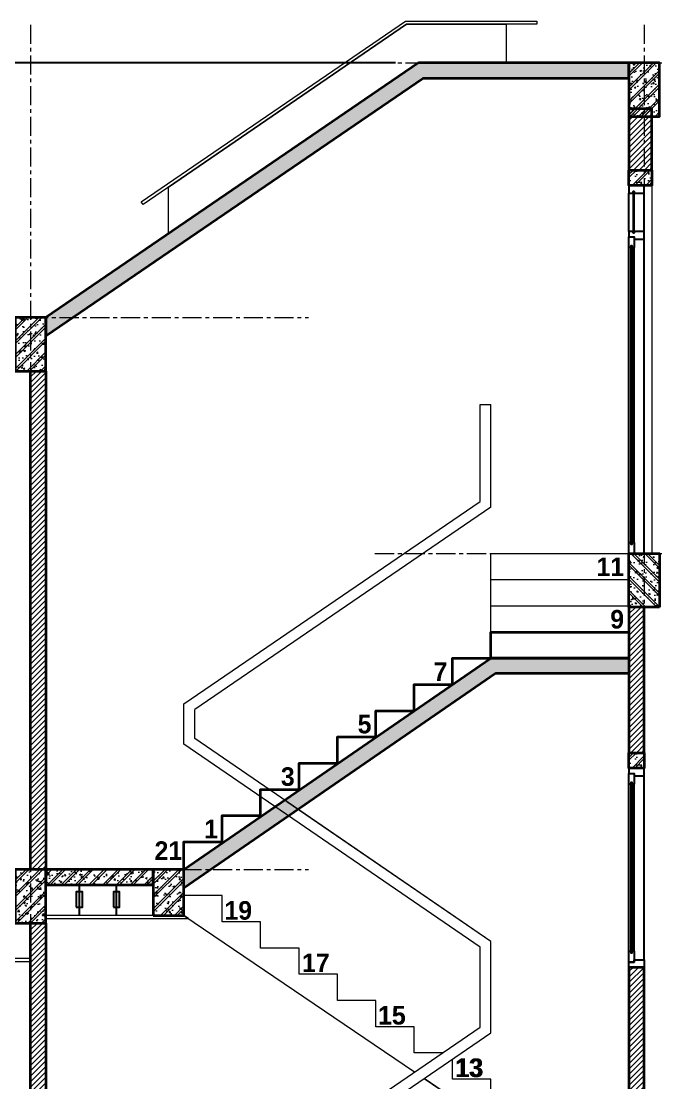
# Model space of a CAD drawing. Header units: inches. Extents: x 236662 to 497023, y -248575 to 81795.
# Drawn here: x 297358 to 301493, y -119251 to -112328 of the extents above; entities that cross this region are included whole.
import ezdxf

# ---------------------------------------------------------------- set-up
doc = ezdxf.new("R2010")
doc.units = ezdxf.units.IN
doc.header["$LTSCALE"] = 10
doc.header["$MEASUREMENT"] = 0
doc.linetypes.add('CENTER', pattern=[2, 1.25, -0.25, 0.25, -0.25])
for name, color, linetype, lineweight in [('02. HP_BE TONG', 1, 'Continuous', 35), ('03. HP_TUONG', 2, 'Continuous', 35), ('05. HP_TRUC', 251, 'CENTER', 5), ('06. HP_THAY 1', 134, 'Continuous', 15), ('06. HP_THAY 2', 147, 'Continuous', 13), ('09_HP_HATCH', 8, 'Continuous', 5), ('GHICHU', 7, 'Continuous', 9)]:
    doc.layers.add(name, color=color, linetype=linetype, lineweight=lineweight)
for name, color, linetype in [('04. HP_CUA', 153, 'Continuous'), ('07. HP_KY HIEU', 43, 'Continuous'), ('08. HP_DIM', 118, 'Continuous')]:
    doc.layers.add(name, color=color, linetype=linetype)
doc.styles.add('AVO', font='VNI-Avo-Bold.TTF')
doc.styles.add('text2', font='VHELVCN.TTF')
doc.dimstyles.new('AL-100', dxfattribs={"dimtxt": 220, "dimasz": 150, "dimexe": 150, "dimexo": 150, "dimgap": 80, "dimtad": 1, "dimdec": 0, "dimzin": 9, "dimtxsty": 'text2', "dimblk": 'ARCHTICK', "dimcen": 1, "dimdle": 150, "dimclrd": 256, "dimclre": 256, "dimclrt": 7, "dimadec": 0, "dimazin": 0, "dimtfac": 1, "dimtdec": 0, "dimtix": 1, "dimtmove": 2, "dimatfit": 3, "dimldrblk": 'ARCHTICK', "dimfxl": 1, "dimtolj": 1, "dimtzin": 0, "dimlwd": -1, "dimlwe": -1, "dimarcsym": 0})

# ---------------------------------------------------------------- blocks, each defined once
blk = doc.blocks.new('ÁDASDƯEQWEQ')
at = {"layer": '05. HP_TRUC', "ltscale": 10}
for p, q in [((5500, 18639.6), (5500, 0)), ((9500, 18639.6), (9500, 0))]:
    blk.add_line(p, q, dxfattribs=at)
blk = doc.blocks.new('_ArchTick')
at = {"color": 0, "linetype": 'ByBlock', "const_width": 0.15}
blk.add_lwpolyline([(-0.5, -0.5), (0.5, 0.5)], dxfattribs=at)
blk = doc.blocks.new('*D223')
at = {"layer": '08. HP_DIM', "transparency": 16777216}
for p, q in [((289733.9, -114409.3), (289733.9, -112448.3)), ((299796.8, -112598.3), (289583.9, -112598.3)), ((291718.5, -114259.3), (289583.9, -114259.3))]:
    blk.add_line(p, q, dxfattribs=at)
at = {"layer": 'Defpoints', "color": 0, "transparency": 16777216}
for p in [(289733.9, -112598.3), (299946.8, -112598.3, 4), (291868.5, -114259.3, 4)]:
    blk.add_point(p, dxfattribs=at)
at = {"layer": '08. HP_DIM', "transparency": 16777216, "xscale": 150, "yscale": 150, "zscale": 150}
for p, rotation in [((289733.9, -112598.3), 90), ((289733.9, -114259.3), 270)]:
    blk.add_blockref('_ArchTick', p, dxfattribs=dict(at, rotation=rotation))
at = {"layer": '08. HP_DIM', "color": 7, "transparency": 16777216, "insert": (289541.5, -113428.8), "char_height": 220, "attachment_point": 5, "rotation": 90, "style": 'text2'}
blk.add_mtext('\\A1;1661', dxfattribs=at)
blk = doc.blocks.new('ÁDASDASDWD')
at = {"layer": '09_HP_HATCH'}
h = blk.add_hatch(dxfattribs=at)
h.set_pattern_fill('CHAU-01', color=256, scale=15, pattern_type=2)
h.set_pattern_definition([(50, (-55376.965, -37444.2), (107.58903, -9.41282), [11.25, -123.75]), (355, (-55376.97, -37444.2), (-20.8127, 112.82882), [9, -99]), (100.4514, (-55368, -37444.99), (86.7764, 103.41593), [9.56103, -105.17132]), (46.1842, (-55376.97, -37414.2), (160.08616, -24.82785), [16.875, -185.625]), (96.6356, (-55363.62, -37416.27), (140.1994, 146.11768), [14.34154, -157.75695]), (351.1842, (-55376.97, -37414.2), (140.1993, 146.1178), [13.5, -148.5]), (21, (-55361.965, -37421.7), (89.53606, -60.39283), [11.25, -123.75]), (326, (-55361.97, -37421.7), (36.4973, 108.7725), [9, -99]), (71.4514, (-55354.5, -37426.73), (126.0334, 48.37957), [9.56103, -105.17132]), (37.5, (-55376.965, -37444.2), (1.823978, 49.934078), [0, -97.8, 0, -100.5, 0, -99.375]), (7.5, (-55376.965, -37444.2), (39.46043, 59.161757), [0, -57.3, 0, -95.55, 0, -37.875]), (327.5, (-55410.415, -37444.2), (80.073365, -3.38323), [0, -37.5, 0, -117, 0, -155.25]), (317.5, (-55425.415, -37444.2), (87.477925, 15.01575), [0, -48.75, 0, -77.7, 0, -110.25]), (45, (-55376.965, -37444.2), (-45.07806, 45.07806), []), (45, (-55376.965, -37425.827), (-45.07806, 45.07806), [])])
h.paths.add_polyline_path([(-100, -350), (100, -350), (100, 0), (-100, 0)])
at = {"layer": '02. HP_BE TONG'}
blk.add_lwpolyline([(-100, -350), (100, -350), (100, 0), (-100, 0)], close=True, dxfattribs=at)
blk = doc.blocks.new('*U162')
for p, q in [((0, 2100), (0, 2350)), ((100, 2100), (100, 2350)), ((0, 0), (0, 2050)), ((65, 70), (65, 1995)), ((100, 70), (100, 1995))]:
    blk.add_line(p, q)
for points in [[(100, 2400), (100, 2350), (73, 2350), (73, 2360), (65, 2360), (65, 2350), (0, 2350), (0, 2400)], [(65, 2100), (65, 2090), (73, 2090), (73, 2100), (100, 2100), (100, 2065), (65, 2065), (65, 2050), (0, 2050), (0, 2100)], [(65, 2065), (65, 1995), (78.5, 1995), (78.5, 2005), (86.5, 2005), (86.5, 1995), (100, 1995), (100, 2065)], [(78.5, 60), (78.5, 70), (65, 70), (65, 0), (100, 0), (100, 70), (86.5, 70), (86.5, 60)]]:
    blk.add_lwpolyline(points, close=True)
at = {"color": 8}
for points in [[(73, 2090), (65, 2090), (65, 2360), (73, 2360)], [(86.5, 60), (78.5, 60), (78.5, 2005), (86.5, 2005)]]:
    blk.add_lwpolyline(points, close=True, dxfattribs=at)
blk = doc.blocks.new('*U333')
for p, q in [((0, 50), (0, 1250)), ((65, 105), (65, 1195)), ((100, 105), (100, 1195))]:
    blk.add_line(p, q)
for points in [[(65, 1250), (0, 1250), (0, 1300), (100, 1300), (100, 1265), (65, 1265)], [(65, 1265), (65, 1195), (78.5, 1195), (78.5, 1205), (86.5, 1205), (86.5, 1195), (100, 1195), (100, 1265)], [(78.5, 95), (78.5, 105), (65, 105), (65, 35), (100, 35), (100, 105), (86.5, 105), (86.5, 95)], [(65, 50), (0, 50), (0, 0), (100, 0), (100, 35), (65, 35)]]:
    blk.add_lwpolyline(points, close=True)
at = {"color": 8}
blk.add_lwpolyline([(86.5, 95), (78.5, 95), (78.5, 1205), (86.5, 1205)], close=True, dxfattribs=at)
blk = doc.blocks.new('MATCAT 1-1')
at = {"layer": '09_HP_HATCH'}
h = blk.add_hatch(dxfattribs=at)
h.set_pattern_fill('CHAU-01', color=256, scale=15, pattern_type=2)
h.set_pattern_definition([(50, (-227435.49, 95996.69), (107.589027, -9.41282), [11.25, -123.75]), (355, (-227435.49, 95996.69), (-20.8127, 112.82882), [9, -99]), (100.4514, (-227426.53, 95995.9), (86.776407, 103.41593), [9.56103, -105.171317]), (46.1842, (-227435.49, 96026.69), (160.08616, -24.82785), [16.875, -185.625]), (96.6356, (-227422.15, 96024.62), (140.19941, 146.11768), [14.34154, -157.75695]), (351.1842, (-227435.5, 96026.69), (140.19929, 146.11779), [13.5, -148.5]), (21, (-227420.49, 96019.19), (89.536058, -60.392834), [11.25, -123.75]), (326, (-227420.49, 96019.19), (36.4973, 108.772507), [9, -99]), (71.4514, (-227413.03, 96014.15), (126.033394, 48.379575), [9.56103, -105.171317]), (37.5, (-227435.492, 95996.687), (1.823978, 49.934078), [0, -97.8, 0, -100.5, 0, -99.375]), (7.5, (-227435.49, 95996.687), (39.460431, 59.161757), [0, -57.3, 0, -95.55, 0, -37.875]), (327.5, (-227468.942, 95996.687), (80.0733654, -3.383231), [0, -37.5, 0, -117, 0, -155.25]), (317.5, (-227483.94, 95996.69), (87.477925, 15.015747), [0, -48.75, 0, -77.7, 0, -110.25]), (45, (-227435.49, 95996.687), (-45.078057, 45.078057), []), (45, (-227435.49, 96015.06), (-45.078057, 45.078057), [])])
h.paths.add_polyline_path([(-9400, 14978.8), (-6940.7, 16661), (-5600, 16661), (-5600, 16761), (-6971.6, 16761), (-9400, 15100)])
h = blk.add_hatch(dxfattribs=at)
h.set_pattern_fill('ANSI31', color=8, scale=200)
h.paths.add_polyline_path([(-5450, 16461), (-5600, 16461), (-5600, 16061), (-5450, 16061)])
h = blk.add_hatch(dxfattribs=at)
h.set_pattern_fill('CHAU-01', color=256, scale=15, pattern_type=2)
h.set_pattern_definition([(50, (-113405.72, -67102.87), (107.58903, -9.41282), [11.25, -123.75]), (355, (-113405.72, -67102.87), (-20.8127, 112.82882), [9, -99]), (100.4514, (-113396.76, -67103.66), (86.77641, 103.41593), [9.56103, -105.17132]), (46.1842, (-113405.72, -67072.87), (160.08616, -24.82785), [16.875, -185.625]), (96.6356, (-113392.38, -67074.94), (140.1994, 146.11768), [14.34154, -157.75695]), (351.1842, (-113405.72, -67072.87), (140.1993, 146.1178), [13.5, -148.5]), (21, (-113390.72, -67080.37), (89.53606, -60.392834), [11.25, -123.75]), (326, (-113390.72, -67080.37), (36.4973, 108.77251), [9, -99]), (71.4514, (-113383.26, -67085.41), (126.033394, 48.379575), [9.56103, -105.17132]), (37.5, (-113405.72, -67102.873), (1.823978, 49.934078), [0, -97.8, 0, -100.5, 0, -99.375]), (7.5, (-113405.72, -67102.873), (39.46043, 59.161757), [0, -57.3, 0, -95.55, 0, -37.875]), (327.5, (-113439.17, -67102.873), (80.073365, -3.383231), [0, -37.5, 0, -117, 0, -155.25]), (317.5, (-113454.17, -67102.87), (87.477925, 15.015747), [0, -48.75, 0, -77.7, 0, -110.25]), (45, (-113405.72, -67102.87), (-45.078057, 45.078057), []), (45, (-113405.72, -67084.5), (-45.078057, 45.078057), [])])
h.paths.add_polyline_path([(-5450, 16061), (-5450, 15961), (-5600, 15961), (-5600, 16061)])
h = blk.add_hatch(dxfattribs=at)
h.set_pattern_fill('ANSI31', color=8, scale=200)
h.paths.add_polyline_path([(-10900, 15000), (-11000, 15000), (-11000, 11500), (-10900, 11500)])
h.paths.add_polyline_path([(-9400, 14750), (-9500, 14750), (-9500, 11500), (-9400, 11500)])
h = blk.add_hatch(dxfattribs=at)
h.set_pattern_fill('ANSI31', color=8, scale=200)
h.paths.add_polyline_path([(-5500, 13211), (-5600, 13211), (-5600, 12261), (-5500, 12261)])
h.paths.add_polyline_path([(-5500, 10861), (-5600, 10861), (-5600, 9961), (-5500, 9961)])
h.paths.add_polyline_path([(-1550, 13461), (-1650, 13461), (-1650, 9931), (-1550, 9931)])
h.paths.add_polyline_path([(0, 13211), (-150, 13211), (-150, 9961), (0, 9961)])
h = blk.add_hatch(dxfattribs=at)
h.set_pattern_fill('CHAU-01', color=256, scale=15, pattern_type=2)
h.set_pattern_definition([(50, (-306918.48, 129359.265), (107.589027, -9.41282), [11.25, -123.75]), (355, (-306918.48, 129359.27), (-20.8127, 112.82882), [9, -99]), (100.4514, (-306909.52, 129358.48), (86.776407, 103.41593), [9.56103, -105.171317]), (46.1842, (-306918.48, 129389.27), (160.08616, -24.82785), [16.875, -185.625]), (96.6356, (-306905.14, 129387.2), (140.199406, 146.11768), [14.34154, -157.75695]), (351.1842, (-306918.48, 129389.27), (140.19929, 146.11779), [13.5, -148.5]), (21, (-306903.48, 129381.765), (89.536058, -60.392834), [11.25, -123.75]), (326, (-306903.48, 129381.77), (36.4973, 108.772507), [9, -99]), (71.4514, (-306896.02, 129376.73), (126.033394, 48.379575), [9.56103, -105.171317]), (37.5, (-306918.48, 129359.265), (1.8239783, 49.934078), [0, -97.8, 0, -100.5, 0, -99.375]), (7.5, (-306918.48, 129359.265), (39.460431, 59.161757), [0, -57.3, 0, -95.55, 0, -37.875]), (327.5, (-306951.93, 129359.265), (80.0733654, -3.383231), [0, -37.5, 0, -117, 0, -155.25]), (317.5, (-306966.93, 129359.265), (87.477925, 15.015747), [0, -48.75, 0, -77.7, 0, -110.25]), (45, (-306918.48, 129359.265), (-45.078057, 45.078057), []), (45, (-306918.48, 129377.64), (-45.078057, 45.078057), [])])
h.paths.add_polyline_path([(-5600, 12877), (-5600, 12777), (-6468.9, 12777), (-8500, 11378.6), (-8500, 11500), (-6500, 12877)])
h = blk.add_hatch(dxfattribs=at)
h.set_pattern_fill('CHAU-01', color=256, scale=15, pattern_type=2)
h.set_pattern_definition([(50, (-113405.72, -70902.87), (107.58903, -9.41282), [11.25, -123.75]), (355, (-113405.72, -70902.87), (-20.8127, 112.82882), [9, -99]), (100.4514, (-113396.76, -70903.66), (86.77641, 103.41593), [9.56103, -105.17132]), (46.1842, (-113405.72, -70872.87), (160.08616, -24.82785), [16.875, -185.625]), (96.6356, (-113392.38, -70874.94), (140.1994, 146.11768), [14.34154, -157.75695]), (351.1842, (-113405.72, -70872.87), (140.1993, 146.1178), [13.5, -148.5]), (21, (-113390.72, -70880.37), (89.53606, -60.392834), [11.25, -123.75]), (326, (-113390.72, -70880.37), (36.4973, 108.77251), [9, -99]), (71.4514, (-113383.26, -70885.41), (126.033394, 48.379575), [9.56103, -105.17132]), (37.5, (-113405.72, -70902.873), (1.823978, 49.934078), [0, -97.8, 0, -100.5, 0, -99.375]), (7.5, (-113405.72, -70902.873), (39.46043, 59.161757), [0, -57.3, 0, -95.55, 0, -37.875]), (327.5, (-113439.17, -70902.873), (80.073365, -3.383231), [0, -37.5, 0, -117, 0, -155.25]), (317.5, (-113454.17, -70902.87), (87.477925, 15.015747), [0, -48.75, 0, -77.7, 0, -110.25]), (45, (-113405.72, -70902.87), (-45.078057, 45.078057), []), (45, (-113405.72, -70884.5), (-45.078057, 45.078057), [])])
h.paths.add_polyline_path([(-5500, 12261), (-5500, 12161), (-5600, 12161), (-5600, 12261)])
h = blk.add_hatch(dxfattribs=at)
h.set_pattern_fill('CHAU-01', color=256, scale=15, pattern_type=2)
h.set_pattern_definition([(50, (-149686.48, -67441.05), (107.589027, -9.41282), [11.25, -123.75]), (355, (-149686.48, -67441.05), (-20.8127, 112.82882), [9, -99]), (100.4514, (-149677.52, -67441.83), (86.77641, 103.41593), [9.56103, -105.17132]), (46.1842, (-149686.48, -67411.05), (160.08616, -24.82785), [16.875, -185.625]), (96.6356, (-149673.14, -67413.12), (140.1994, 146.11768), [14.34154, -157.75695]), (351.1842, (-149686.48, -67411.05), (140.1993, 146.11779), [13.5, -148.5]), (21, (-149671.48, -67418.55), (89.53606, -60.392834), [11.25, -123.75]), (326, (-149671.48, -67418.55), (36.4973, 108.77251), [9, -99]), (71.4514, (-149664.02, -67423.58), (126.033394, 48.379575), [9.56103, -105.17132]), (37.5, (-149686.483, -67441.05), (1.823978, 49.934078), [0, -97.8, 0, -100.5, 0, -99.375]), (7.5, (-149686.483, -67441.05), (39.46043, 59.161757), [0, -57.3, 0, -95.55, 0, -37.875]), (327.5, (-149719.933, -67441.05), (80.073365, -3.383231), [0, -37.5, 0, -117, 0, -155.25]), (317.5, (-149734.93, -67441.05), (87.477925, 15.015747), [0, -48.75, 0, -77.7, 0, -110.25]), (45, (-149686.483, -67441.05), (-45.078057, 45.078057), []), (45, (-149686.483, -67422.674), (-45.078057, 45.078057), [])])
h.paths.add_polyline_path([(-9400, 11500), (-9400, 11400), (-8700, 11400), (-8700, 11500)])
h = blk.add_hatch(dxfattribs=at)
h.set_pattern_fill('CHAU-01', color=256, scale=15, pattern_type=2)
h.set_pattern_definition([(50, (-63976.965, -25944.2), (107.58903, -9.41282), [11.25, -123.75]), (355, (-63976.97, -25944.2), (-20.8127, 112.82882), [9, -99]), (100.4514, (-63968, -25944.99), (86.7764, 103.41593), [9.56103, -105.17132]), (46.1842, (-63976.97, -25914.2), (160.08616, -24.82785), [16.875, -185.625]), (96.6356, (-63963.62, -25916.27), (140.1994, 146.11768), [14.34154, -157.75695]), (351.1842, (-63976.97, -25914.2), (140.1993, 146.1178), [13.5, -148.5]), (21, (-63961.965, -25921.7), (89.53606, -60.39283), [11.25, -123.75]), (326, (-63961.97, -25921.7), (36.4973, 108.7725), [9, -99]), (71.4514, (-63954.5, -25926.73), (126.0334, 48.37957), [9.56103, -105.17132]), (37.5, (-63976.965, -25944.2), (1.823978, 49.934078), [0, -97.8, 0, -100.5, 0, -99.375]), (7.5, (-63976.965, -25944.2), (39.46043, 59.161757), [0, -57.3, 0, -95.55, 0, -37.875]), (327.5, (-64010.415, -25944.2), (80.073365, -3.38323), [0, -37.5, 0, -117, 0, -155.25]), (317.5, (-64025.415, -25944.2), (87.477925, 15.01575), [0, -48.75, 0, -77.7, 0, -110.25]), (45, (-63976.965, -25944.2), (-45.07806, 45.07806), []), (45, (-63976.965, -25925.827), (-45.07806, 45.07806), [])])
h.paths.add_polyline_path([(-8700, 11199.8), (-8500, 11199.8), (-8500, 11500), (-8700, 11500)])
h = blk.add_hatch(dxfattribs=at)
h.set_pattern_fill('ANSI31', color=8, scale=200)
h.paths.add_polyline_path([(-10900, 11150), (-11000, 11150), (-11000, 7900), (-10900, 7900)])
h.paths.add_polyline_path([(-9400, 11150), (-9500, 11150), (-9500, 7900), (-9400, 7900)])
h.paths.add_polyline_path([(-10900, 7550), (-11000, 7550), (-11000, 4300), (-10900, 4300)])
h.paths.add_polyline_path([(-9400, 7600), (-9500, 7600), (-9500, 4300), (-9400, 4300)])
at = {"layer": '02. HP_BE TONG'}
for points in [[(-9400, 14978.8), (-6940.7, 16661), (-5600, 16661), (-5600, 16761), (-6971.6, 16761), (-9400, 15100)], [(-5450, 16061), (-5450, 15961), (-5600, 15961), (-5600, 16061)], [(-5600, 12877), (-5600, 12777), (-6468.9, 12777), (-8500, 11378.6), (-8500, 11500), (-6500, 12877)], [(-5500, 12261), (-5500, 12161), (-5600, 12161), (-5600, 12261)], [(-9400, 11500), (-9400, 11400), (-8700, 11400), (-8700, 11500)], [(-8700, 11199.8), (-8500, 11199.8), (-8500, 11500), (-8700, 11500)]]:
    blk.add_lwpolyline(points, close=True, dxfattribs=at)
at = {"layer": '03. HP_TUONG'}
for points in [[(-5600, 16061), (-5450, 16061), (-5450, 16461), (-5600, 16461)], [(-9500, 14750), (-9400, 14750), (-9400, 11500), (-9500, 11500)], [(-5600, 12261), (-5500, 12261), (-5500, 13211), (-5600, 13211)], [(-5600, 12877), (-6500, 12877), (-6500, 13048), (-5600, 13048)], [(-9500, 11150), (-9400, 11150), (-9400, 7900), (-9500, 7900)], [(-5600, 9961), (-5500, 9961), (-5500, 10861), (-5600, 10861)]]:
    blk.add_lwpolyline(points, close=True, dxfattribs=at)
blk.add_lwpolyline([(-8500, 11500), (-8500, 11680), (-8250, 11680), (-8250, 11851), (-8000, 11851), (-8000, 12022), (-7750, 12022), (-7750, 12193), (-7500, 12193), (-7500, 12364), (-7250, 12364), (-7250, 12535), (-7000, 12535), (-7000, 12706), (-6750, 12706), (-6750, 12877), (-6500, 12877)], dxfattribs=at)
at = {"layer": '06. HP_THAY 1'}
for p, q in [((-8601.6, 15949), (-7049.7, 17011.3)), ((-7049.7, 17011.3), (-6400, 17011.3)), ((-6400, 17011.3), (-6400, 16761)), ((-8600.3, 15647), (-8601.6, 15949)), ((-5450, 15961), (-5450, 13561)), ((-6570, 13899.4), (-6570, 14531)), ((-6570, 14531), (-6500, 14531)), ((-8500, 12579.3), (-6570, 13899.4)), ((-6500, 13862.5), (-8430, 12542.4)), ((-8500, 12315.8), (-8500, 12579.3)), ((-8430, 12352.7), (-8430, 12542.4)), ((-6500, 11030.4), (-8430, 12352.7)), ((-6570, 10993.5), (-8500, 12315.8)), ((-6500, 11030.4), (-7829.2, 11941.1)), ((-6500, 10433.5), (-6500, 11030.4)), ((-6570, 10470.4), (-6570, 10993.5)), ((-8500, 9150.3), (-6570, 10470.4)), ((-8430, 9113.4), (-6500, 10433.5)), ((-8430, 9113.4), (-6500, 10433.5)), ((-6500, 9839.8), (-6934.4, 10136.4))]:
    blk.add_line(p, q, dxfattribs=at)
for points in [[(-6500, 13390), (-6500, 13561), (-5600, 13561)], [(-6500, 13219), (-6500, 13390), (-5600, 13390)], [(-6500, 13048), (-6500, 13219), (-5600, 13219)], [(-6500, 12877), (-6500, 13048), (-5600, 13048)], [(-6814.8, 10303), (-7000, 10303), (-7000, 10474), (-7250, 10474), (-7250, 10645), (-7500, 10645), (-7500, 10816), (-7750, 10816), (-7750, 10987), (-8000, 10987), (-8000, 11158), (-8250, 11158), (-8250, 11329), (-8500, 11329), (-8500, 11199.8), (-6996.4, 10178.8)], [(-6934.4, 10136.4), (-6500, 9839.8), (-6500, 10132), (-6750, 10132), (-6750, 10262.5)]]:
    blk.add_lwpolyline(points, dxfattribs=at)
blk.add_lwpolyline([(-5500, 12161), (-5600, 12161), (-5600, 10861), (-5500, 10861)], close=True, dxfattribs=at)
at = {"layer": '06. HP_THAY 2'}
blk.add_line((-6500, 13862.5), (-6500, 14531), dxfattribs=at)
for points in [[(-6200.2, 17011.3), (-7049.7, 17011.3), (-8766.7, 15836), (-8778, 15852.5), (-7055.9, 17031.3), (-6200.2, 17031.3)], [(-9400, 11180), (-8470.8, 11180), (-8500, 11200), (-9400, 11200)], [(-10900, 10899.7), (-9500, 10899.7), (-9500, 10919.7), (-10900, 10919.7)]]:
    blk.add_lwpolyline(points, close=True, dxfattribs=at)
at = {"layer": '07. HP_KY HIEU'}
for p, q in [((-9181.6, 11200), (-9181.6, 11400)), ((-8939, 11200), (-8939, 11400))]:
    blk.add_line(p, q, dxfattribs=at)
for points in [[(-9201.6, 11254.4), (-9161.6, 11254.4), (-9161.6, 11354.4), (-9201.6, 11354.4)], [(-8959, 11254.4), (-8919, 11254.4), (-8919, 11354.4), (-8959, 11354.4)]]:
    blk.add_lwpolyline(points, close=True, dxfattribs=at)
at = {"layer": '04. HP_CUA', "xscale": -1}
for name, p in [('*U162', (-5500, 13561)), ('*U333', (-5500, 10861))]:
    blk.add_blockref(name, p, dxfattribs=at)
at = {"layer": '06. HP_THAY 1'}
for p in [(-5500, 16761), (-9500, 15100), (-9500, 11500)]:
    blk.add_blockref('ÁDASDASDWD', p, dxfattribs=at)
at = {"layer": '06. HP_THAY 1', "xscale": -1}
blk.add_blockref('ÁDASDASDWD', (-5500, 13561), dxfattribs=at)
at = {"layer": 'GHICHU', "color": 0, "linetype": 'Continuous', "style": 'AVO'}
for s, p in [('11', (-5811.1, 13413)), ('9', (-5721.4, 13071)), ('7', (-6873.4, 12729)), ('5', (-7367.9, 12387)), ('3', (-7868.2, 12045)), ('1', (-8368.2, 11703)), ('21', (-8691.4, 11562)), ('19', (-8235.9, 11172)), ('17', (-7730.7, 10830)), ('15', (-7235.4, 10488)), ('15', (-7233.9, 10488)), ('13', (-6733.6, 10146)), ('13', (-6727.7, 10146))]:
    blk.add_text(s, height=121, dxfattribs=at).set_placement(p)

msp = doc.modelspace()

# ---------------------------------------------------------------- linework, layer by layer
at = {"layer": '05. HP_TRUC', "ltscale": 10}
for p, q in [((299662.6, -112598.3), (310105.9, -112598.3)), ((286808.2, -114259.3), (299230.1, -114259.3)), ((299662.6, -115798.3), (310105.9, -115798.3)), ((286808.2, -117859.3), (299230.1, -117859.3)), ((286808.2, -117859.3), (299230.1, -117859.3))]:
    msp.add_line(p, q, dxfattribs=at)

# ---------------------------------------------------------------- block references
msp.add_blockref('MATCAT 1-1', (306918.5, -129359.3))
at = {"layer": '02. HP_BE TONG'}
msp.add_blockref('ÁDASDƯEQWEQ', (291918.5, -130990.8), dxfattribs=at)

# ---------------------------------------------------------------- dimensions: what is measured, and where the dimension line sits
at = {"layer": '08. HP_DIM'}
dim = msp.add_linear_dim(base=(289733.9, -112598.3, -4), p1=(291868.5, -114259.3), p2=(299946.8, -112598.3), angle=90, dimstyle='AL-100', dxfattribs=at)
dim.commit()
dim.dimension.update_dxf_attribs({"geometry": '*D223', "text_midpoint": (289541.5, -113428.8, -4)})

doc.saveas('drawing.dxf')
